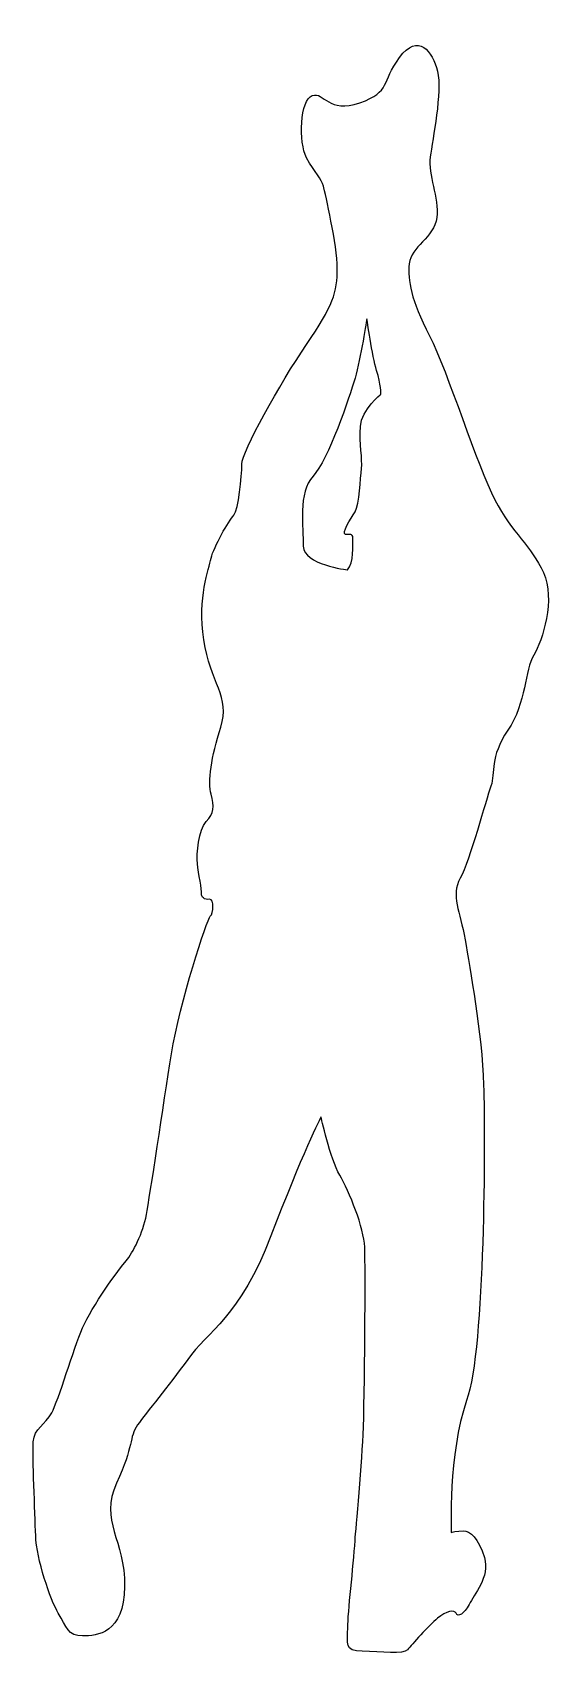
# Model space of a CAD drawing. Header units: centimetres. Extents: x -3.3 to 3.3, y -10.2 to 10.3.
import ezdxf

# ---------------------------------------------------------------- set-up
doc = ezdxf.new("R2010")
doc.units = ezdxf.units.CM
doc.header["$MEASUREMENT"] = 0
doc.layers.add('Camada 1', color=7, linetype='Continuous')

msp = doc.modelspace()

# ---------------------------------------------------------------- linework, layer by layer
at = {"layer": 'Camada 1'}
for points, knots in [([(3.19062, 3.48811), (3.03753, 3.82498), (2.80279, 3.97812), (2.57819, 4.4069), (2.57819, 4.4069), (2.35361, 4.83566), (1.98603, 6.01983), (1.75129, 6.4792), (1.75129, 6.4792), (1.51647, 6.93857), (1.47567, 7.17341), (1.49605, 7.38778), (1.49605, 7.38778), (1.51648, 7.60215), (1.81257, 7.71443), (1.84316, 7.96963), (1.84316, 7.96963), (1.87375, 8.22485), (1.73087, 8.5107), (1.76146, 8.73528), (1.76146, 8.73528), (1.79213, 8.95986), (1.91465, 9.56213), (1.8534, 9.81735), (1.8534, 9.81735), (1.79215, 10.07259), (1.60834, 10.30738), (1.3736, 9.99094), (1.3736, 9.99094), (1.13878, 9.6745), (1.27155, 9.56216), (0.87335, 9.41925), (0.87335, 9.41925), (0.4752, 9.27635), (0.42414, 9.56215), (0.271, 9.51114), (0.271, 9.51114), (0.11789, 9.4601), (0.09749, 8.91903), (0.19956, 8.72506), (0.19956, 8.72506), (0.30166, 8.53112), (0.39353, 8.45968), (0.41398, 8.36777), (0.41398, 8.36777), (0.43435, 8.27591), (0.58752, 7.62254), (0.58752, 7.32653), (0.58752, 7.32653), (0.58752, 7.03046), (0.53648, 6.85692), (0.19959, 6.36689), (0.19959, 6.36689), (-0.13725, 5.87688), (-0.61705, 5.00915), (-0.61705, 4.85607), (-0.61705, 4.85607), (-0.61705, 4.70293), (-0.6579, 4.28438), (-0.71915, 4.21287), (-0.71915, 4.21287), (-0.7804, 4.14143), (-0.97437, 3.81478), (-1.00501, 3.67182), (-1.00501, 3.67182), (-1.0356, 3.52889), (-1.17852, 3.18181), (-1.09685, 2.64074), (-1.09685, 2.64074), (-1.0152, 2.09975), (-0.76001, 1.91594), (-0.88248, 1.53825), (-0.88248, 1.53825), (-1.00501, 1.1605), (-1.04581, 0.84406), (-1.00501, 0.69092), (-1.00501, 0.69092), (-0.96416, 0.53781), (-0.96416, 0.44594), (-1.06621, 0.34389), (-1.06621, 0.34389), (-1.16834, 0.24181), (-1.18874, -0.06452), (-1.17853, -0.18702), (-1.17853, -0.18702), (-1.16834, -0.3095), (-1.11731, -0.52386), (-1.12749, -0.56471), (-1.12749, -0.56471), (-1.13773, -0.60551), (-1.08664, -0.64633), (-1.02541, -0.6362), (-1.02541, -0.6362), (-0.96416, -0.62591), (-0.97437, -0.81987), (-1.0152, -0.85057), (-1.0152, -0.85057), (-1.05605, -0.88116), (-1.40313, -1.94285), (-1.50521, -2.586), (-1.50521, -2.586), (-1.60729, -3.22915), (-1.78083, -4.39292), (-1.8217, -4.61752), (-1.8217, -4.61752), (-1.8625, -4.8421), (-1.99527, -5.10753), (-2.07692, -5.19937), (-2.07692, -5.19937), (-2.1586, -5.29126), (-2.51589, -5.78129), (-2.62815, -6.0467), (-2.62815, -6.0467), (-2.74044, -6.3121), (-2.93441, -6.96547), (-3.01614, -7.11858), (-3.01614, -7.11858), (-3.09776, -7.27169), (-3.24074, -7.3126), (-3.25088, -7.48611), (-3.25088, -7.48611), (-3.26115, -7.65968), (-3.23051, -8.37426), (-3.22029, -8.67033), (-3.22029, -8.67033), (-3.21005, -8.9664), (-3.03656, -9.47675), (-2.93443, -9.65032), (-2.93443, -9.65032), (-2.83235, -9.82391), (-2.81195, -9.9362), (-2.62817, -9.9362), (-2.62817, -9.9362), (-2.44439, -9.9362), (-2.10752, -9.90553), (-2.09734, -9.31345), (-2.09734, -9.31345), (-2.08713, -8.72137), (-2.42402, -8.48657), (-2.19944, -8.00675), (-2.19944, -8.00675), (-1.97484, -7.52695), (-2.04627, -7.43514), (-1.93398, -7.27171), (-1.93398, -7.27171), (-1.82169, -7.10841), (-1.54605, -6.79191), (-1.30104, -6.44489), (-1.30104, -6.44489), (-1.05604, -6.09778), (-0.63746, -5.90382), (-0.24953, -4.88295), (-0.24953, -4.88295), (0.13838, -3.86208), (0.38335, -3.38223), (0.38335, -3.38223), (0.38335, -3.38223), (0.38335, -3.38223), (0.49564, -3.91309), (0.61817, -4.1173), (0.61817, -4.1173), (0.7407, -4.32148), (0.9244, -4.79109), (0.93466, -5.02585), (0.93466, -5.02585), (0.94482, -5.26064), (0.93466, -6.94506), (0.91423, -7.39424), (0.91423, -7.39424), (0.89383, -7.84342), (0.8121, -8.7316), (0.8121, -8.7316), (0.8121, -8.7316), (0.79173, -9.06847), (0.72026, -9.64013), (0.72026, -9.83412), (0.72026, -9.83412), (0.72026, -10.02806), (0.6692, -10.13016), (0.90399, -10.13016), (0.90399, -10.13016), (1.13883, -10.13016), (1.42461, -10.17091), (1.47573, -10.10968), (1.47573, -10.10968), (1.52677, -10.04846), (1.74113, -9.8035), (1.85342, -9.71159), (1.85342, -9.71159), (1.9656, -9.6197), (2.06779, -9.5993), (2.08824, -9.65034), (2.08824, -9.65034), (2.10861, -9.7014), (2.19021, -9.66058), (2.25149, -9.53805), (2.25149, -9.53805), (2.31274, -9.41557), (2.51697, -9.19097), (2.44551, -8.94597), (2.44551, -8.94597), (2.37402, -8.70091), (2.26173, -8.6091), (2.18011, -8.6091), (2.18011, -8.6091), (2.09838, -8.6091), (2.02689, -8.62953), (2.02689, -8.62953), (2.02689, -8.62953), (2.02689, -8.62953), (1.98609, -7.62906), (2.22091, -6.96549), (2.22091, -6.96549), (2.45573, -6.30194), (2.45573, -3.64775), (2.4353, -2.98417), (2.4353, -2.98417), (2.41485, -2.32059), (2.26173, -1.51409), (2.20048, -1.14664), (2.20048, -1.14664), (2.13928, -0.77911), (2.01678, -0.59533), (2.13928, -0.37078), (2.13928, -0.37078), (2.26173, -0.14618), (2.46596, 0.61948), (2.52713, 0.79296), (2.52713, 0.79296), (2.58838, 0.96653), (2.50676, 1.15031), (2.74157, 1.49736), (2.74157, 1.49736), (2.97628, 1.84449), (2.95594, 2.26301), (3.06825, 2.44679), (3.06825, 2.44679), (3.18049, 2.63057), (3.34374, 3.15121), (3.19062, 3.48811)], [0, 0, 0, 0, 0.01639344, 0.01639344, 0.01639344, 0.01639344, 0.03278689, 0.03278689, 0.03278689, 0.03278689, 0.04918033, 0.04918033, 0.04918033, 0.04918033, 0.06557377, 0.06557377, 0.06557377, 0.06557377, 0.08196721, 0.08196721, 0.08196721, 0.08196721, 0.09836066, 0.09836066, 0.09836066, 0.09836066, 0.1147541, 0.1147541, 0.1147541, 0.1147541, 0.13114754, 0.13114754, 0.13114754, 0.13114754, 0.14754098, 0.14754098, 0.14754098, 0.14754098, 0.16393443, 0.16393443, 0.16393443, 0.16393443, 0.18032787, 0.18032787, 0.18032787, 0.18032787, 0.19672131, 0.19672131, 0.19672131, 0.19672131, 0.21311475, 0.21311475, 0.21311475, 0.21311475, 0.2295082, 0.2295082, 0.2295082, 0.2295082, 0.24590164, 0.24590164, 0.24590164, 0.24590164, 0.26229508, 0.26229508, 0.26229508, 0.26229508, 0.27868852, 0.27868852, 0.27868852, 0.27868852, 0.29508197, 0.29508197, 0.29508197, 0.29508197, 0.31147541, 0.31147541, 0.31147541, 0.31147541, 0.32786885, 0.32786885, 0.32786885, 0.32786885, 0.3442623, 0.3442623, 0.3442623, 0.3442623, 0.36065574, 0.36065574, 0.36065574, 0.36065574, 0.37704918, 0.37704918, 0.37704918, 0.37704918, 0.39344262, 0.39344262, 0.39344262, 0.39344262, 0.40983607, 0.40983607, 0.40983607, 0.40983607, 0.42622951, 0.42622951, 0.42622951, 0.42622951, 0.44262295, 0.44262295, 0.44262295, 0.44262295, 0.45901639, 0.45901639, 0.45901639, 0.45901639, 0.47540984, 0.47540984, 0.47540984, 0.47540984, 0.49180328, 0.49180328, 0.49180328, 0.49180328, 0.50819672, 0.50819672, 0.50819672, 0.50819672, 0.52459016, 0.52459016, 0.52459016, 0.52459016, 0.54098361, 0.54098361, 0.54098361, 0.54098361, 0.55737705, 0.55737705, 0.55737705, 0.55737705, 0.57377049, 0.57377049, 0.57377049, 0.57377049, 0.59016393, 0.59016393, 0.59016393, 0.59016393, 0.60655738, 0.60655738, 0.60655738, 0.60655738, 0.62295082, 0.62295082, 0.62295082, 0.62295082, 0.63934426, 0.63934426, 0.63934426, 0.63934426, 0.6557377, 0.6557377, 0.6557377, 0.6557377, 0.67213115, 0.67213115, 0.67213115, 0.67213115, 0.68852459, 0.68852459, 0.68852459, 0.68852459, 0.70491803, 0.70491803, 0.70491803, 0.70491803, 0.72131148, 0.72131148, 0.72131148, 0.72131148, 0.73770492, 0.73770492, 0.73770492, 0.73770492, 0.75409836, 0.75409836, 0.75409836, 0.75409836, 0.7704918, 0.7704918, 0.7704918, 0.7704918, 0.78688525, 0.78688525, 0.78688525, 0.78688525, 0.80327869, 0.80327869, 0.80327869, 0.80327869, 0.81967213, 0.81967213, 0.81967213, 0.81967213, 0.83606557, 0.83606557, 0.83606557, 0.83606557, 0.85245902, 0.85245902, 0.85245902, 0.85245902, 0.86885246, 0.86885246, 0.86885246, 0.86885246, 0.8852459, 0.8852459, 0.8852459, 0.8852459, 0.90163934, 0.90163934, 0.90163934, 0.90163934, 0.91803279, 0.91803279, 0.91803279, 0.91803279, 0.93442623, 0.93442623, 0.93442623, 0.93442623, 0.95081967, 0.95081967, 0.95081967, 0.95081967, 0.96721311, 0.96721311, 0.96721311, 0.96721311, 1, 1, 1, 1]), ([(0.88015, 5.33239), (0.8666, 5.11461), (0.9074, 4.92406), (0.89383, 4.80156), (0.89383, 4.80156), (0.88015, 4.67906), (0.86663, 4.35235), (0.81218, 4.25707), (0.81218, 4.25707), (0.75768, 4.16177), (0.6352, 3.98489), (0.68965, 3.97124), (0.68965, 3.97124), (0.7441, 3.95761), (0.78495, 3.99847), (0.78495, 3.91676), (0.78495, 3.91676), (0.78495, 3.83511), (0.79855, 3.61736), (0.71687, 3.52205), (0.71687, 3.52205), (0.71687, 3.52205), (0.15878, 3.59013), (0.15878, 3.82151), (0.15878, 3.82151), (0.15878, 4.05289), (0.09076, 4.50204), (0.28126, 4.70622), (0.28126, 4.70622), (0.47184, 4.91037), (0.7441, 5.69986), (0.81217, 5.94487), (0.81217, 5.94487), (0.88014, 6.18987), (0.96187, 6.69348), (0.96187, 6.69348), (0.96187, 6.69348), (0.96187, 6.69348), (1.02987, 6.21707), (1.08432, 6.04012), (1.08432, 6.04012), (1.13885, 5.86319), (1.13885, 5.74069), (1.13885, 5.74069), (1.13885, 5.74069), (1.13885, 5.74069), (0.8938, 5.55016), (0.88015, 5.33239)], [0, 0, 0, 0, 0.07692308, 0.07692308, 0.07692308, 0.07692308, 0.15384615, 0.15384615, 0.15384615, 0.15384615, 0.23076923, 0.23076923, 0.23076923, 0.23076923, 0.30769231, 0.30769231, 0.30769231, 0.30769231, 0.38461538, 0.38461538, 0.38461538, 0.38461538, 0.46153846, 0.46153846, 0.46153846, 0.46153846, 0.53846154, 0.53846154, 0.53846154, 0.53846154, 0.61538462, 0.61538462, 0.61538462, 0.61538462, 0.69230769, 0.69230769, 0.69230769, 0.69230769, 0.76923077, 0.76923077, 0.76923077, 0.76923077, 0.84615385, 0.84615385, 0.84615385, 0.84615385, 1, 1, 1, 1])]:
    msp.add_open_spline(points, degree=3, knots=knots, dxfattribs=at)

doc.saveas('drawing.dxf')
